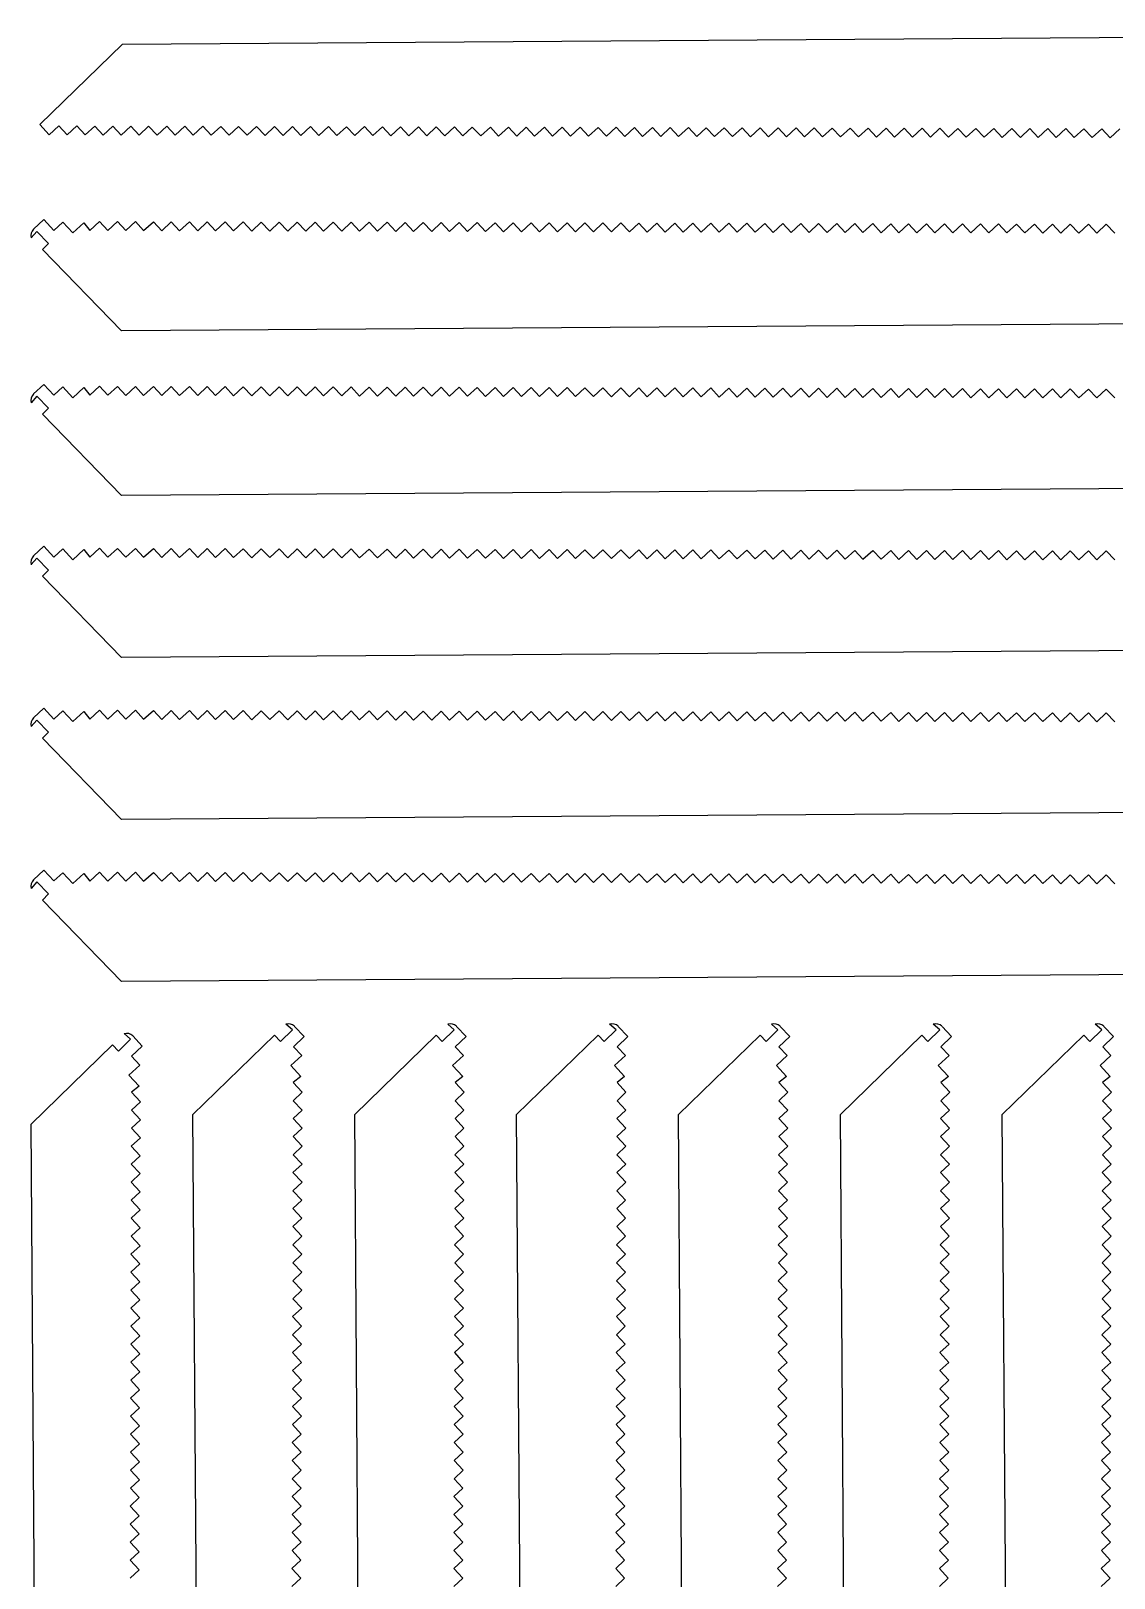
# Model space of a CAD drawing. Extents: x 12 to 2357, y -4 to 494.
# Drawn here: x 1015.9 to 1115.2, y 342.4 to 484.2 of the extents above; entities that cross this region are included whole.
import ezdxf

# ---------------------------------------------------------------- set-up
doc = ezdxf.new("R2010")
doc.units = 0
doc.layers.get('0').update_dxf_attribs({"linetype": 'CONTINUOUS'})

msp = doc.modelspace()

# ---------------------------------------------------------------- linework, layer by layer
for p, q in [((1024.24, 482.95), (1200.14, 484.17)), ((1016.67, 475.59), (1024.24, 482.95)), ((1017.54, 474.65), (1016.67, 475.59)), ((1018.42, 475.46), (1017.54, 474.65)), ((1019.18, 474.64), (1018.42, 475.46)), ((1020.07, 475.46), (1019.18, 474.64)), ((1020.84, 474.64), (1020.07, 475.46)), ((1021.71, 475.45), (1020.84, 474.64)), ((1022.48, 474.63), (1021.71, 475.45)), ((1023.36, 475.45), (1022.48, 474.63)), ((1024.13, 474.63), (1023.36, 475.45)), ((1025.01, 475.45), (1024.13, 474.63)), ((1025.78, 474.62), (1025.01, 475.45)), ((1026.65, 475.44), (1025.78, 474.62)), ((1027.43, 474.62), (1026.65, 475.44)), ((1028.31, 475.44), (1027.43, 474.62)), ((1029.07, 474.61), (1028.31, 475.44)), ((1029.96, 475.43), (1029.07, 474.61)), ((1030.73, 474.61), (1029.96, 475.43)), ((1031.61, 475.43), (1030.73, 474.61)), ((1032.37, 474.61), (1031.61, 475.43)), ((1033.26, 475.42), (1032.37, 474.61)), ((1034.03, 474.6), (1033.26, 475.42)), ((1034.9, 475.42), (1034.03, 474.6)), ((1035.67, 474.6), (1034.9, 475.42)), ((1036.55, 475.42), (1035.67, 474.6)), ((1037.32, 474.59), (1036.55, 475.42)), ((1038.2, 475.41), (1037.32, 474.59)), ((1038.97, 474.59), (1038.2, 475.41)), ((1039.84, 475.41), (1038.97, 474.59)), ((1040.61, 474.58), (1039.84, 475.41)), ((1041.49, 475.4), (1040.61, 474.58)), ((1042.25, 474.58), (1041.49, 475.4)), ((1043.14, 475.4), (1042.25, 474.58)), ((1043.91, 474.57), (1043.14, 475.4)), ((1044.79, 475.39), (1043.91, 474.57)), ((1045.55, 474.57), (1044.79, 475.39)), ((1046.44, 475.4), (1045.55, 474.57)), ((1047.21, 474.57), (1046.44, 475.4)), ((1048.08, 475.38), (1047.21, 474.57)), ((1048.85, 474.56), (1048.08, 475.38)), ((1049.74, 475.38), (1048.85, 474.56)), ((1050.5, 474.56), (1049.74, 475.38)), ((1051.38, 475.37), (1050.5, 474.56)), ((1052.15, 474.55), (1051.38, 475.37)), ((1053.02, 475.37), (1052.15, 474.55)), ((1053.8, 474.55), (1053.02, 475.37)), ((1054.68, 475.37), (1053.8, 474.55)), ((1055.44, 474.54), (1054.68, 475.37)), ((1056.32, 475.36), (1055.44, 474.54)), ((1057.1, 474.54), (1056.32, 475.36)), ((1057.98, 475.36), (1057.1, 474.54)), ((1058.74, 474.53), (1057.98, 475.36)), ((1059.63, 475.35), (1058.74, 474.53)), ((1060.4, 474.53), (1059.63, 475.35)), ((1061.27, 475.35), (1060.4, 474.53)), ((1062.04, 474.53), (1061.27, 475.35)), ((1062.93, 475.34), (1062.04, 474.53)), ((1063.69, 474.52), (1062.93, 475.34)), ((1064.57, 475.34), (1063.69, 474.52)), ((1065.34, 474.52), (1064.57, 475.34)), ((1066.22, 475.34), (1065.34, 474.52)), ((1066.99, 474.51), (1066.22, 475.34)), ((1067.87, 475.33), (1066.99, 474.51)), ((1068.64, 474.51), (1067.87, 475.33)), ((1069.52, 475.34), (1068.64, 474.51)), ((1070.3, 474.5), (1069.52, 475.34)), ((1071.18, 475.32), (1070.3, 474.5)), ((1071.94, 474.5), (1071.18, 475.32)), ((1072.83, 475.32), (1071.94, 474.5)), ((1073.6, 474.5), (1072.83, 475.32)), ((1074.47, 475.31), (1073.6, 474.5)), ((1075.24, 474.49), (1074.47, 475.31)), ((1076.13, 475.32), (1075.24, 474.49)), ((1076.9, 474.49), (1076.13, 475.32)), ((1077.77, 475.3), (1076.9, 474.49)), ((1078.54, 474.48), (1077.77, 475.3)), ((1079.42, 475.3), (1078.54, 474.48)), ((1080.19, 474.48), (1079.42, 475.3)), ((1081.07, 475.3), (1080.19, 474.48)), ((1081.83, 474.47), (1081.07, 475.3)), ((1082.71, 475.29), (1081.83, 474.47)), ((1083.49, 474.47), (1082.71, 475.29)), ((1084.37, 475.29), (1083.49, 474.47)), ((1085.13, 474.46), (1084.37, 475.29)), ((1086.01, 475.28), (1085.13, 474.46)), ((1086.79, 474.46), (1086.01, 475.28)), ((1087.66, 475.28), (1086.79, 474.46)), ((1088.43, 474.46), (1087.66, 475.28)), ((1089.32, 475.27), (1088.43, 474.46)), ((1090.08, 474.45), (1089.32, 475.27)), ((1090.96, 475.27), (1090.08, 474.45)), ((1091.73, 474.45), (1090.96, 475.27)), ((1092.61, 475.26), (1091.73, 474.45)), ((1093.38, 474.44), (1092.61, 475.26)), ((1094.26, 475.26), (1093.38, 474.44)), ((1095.02, 474.44), (1094.26, 475.26)), ((1095.91, 475.26), (1095.02, 474.44)), ((1096.68, 474.43), (1095.91, 475.26)), ((1097.56, 475.25), (1096.68, 474.43)), ((1098.33, 474.43), (1097.56, 475.25)), ((1099.2, 475.25), (1098.33, 474.43)), ((1099.97, 474.42), (1099.2, 475.25)), ((1100.84, 475.24), (1099.97, 474.42)), ((1101.61, 474.42), (1100.84, 475.24)), ((1102.5, 475.24), (1101.61, 474.42)), ((1103.26, 474.42), (1102.5, 475.24)), ((1104.14, 475.23), (1103.26, 474.42)), ((1104.91, 474.41), (1104.14, 475.23)), ((1105.79, 475.24), (1104.91, 474.41)), ((1106.57, 474.41), (1105.79, 475.24)), ((1107.44, 475.22), (1106.57, 474.41)), ((1108.2, 474.4), (1107.44, 475.22)), ((1109.09, 475.22), (1108.2, 474.4)), ((1109.86, 474.4), (1109.09, 475.22)), ((1110.74, 475.22), (1109.86, 474.4)), ((1111.5, 474.39), (1110.74, 475.22)), ((1112.38, 475.21), (1111.5, 474.39)), ((1113.16, 474.39), (1112.38, 475.21)), ((1114.03, 475.21), (1113.16, 474.39)), ((1114.8, 474.38), (1114.03, 475.21)), ((1115.68, 475.2), (1114.8, 474.38)), ((1016.09, 466), (1017.03, 466.88)), ((1017.03, 466.88), (1017.96, 465.89)), ((1017.96, 465.89), (1018.78, 466.65)), ((1018.78, 466.65), (1019.69, 465.65)), ((1019.69, 465.65), (1020.7, 466.58)), ((1020.7, 466.58), (1021.25, 465.88)), ((1021.25, 465.88), (1022.13, 466.7)), ((1022.13, 466.7), (1022.91, 465.87)), ((1022.91, 465.87), (1023.78, 466.69)), ((1023.78, 466.69), (1024.55, 465.87)), ((1024.55, 465.87), (1025.43, 466.69)), ((1025.43, 466.69), (1026.19, 465.87)), ((1026.19, 465.87), (1027.08, 466.68)), ((1027.08, 466.68), (1027.85, 465.86)), ((1027.85, 465.86), (1028.72, 466.67)), ((1028.72, 466.67), (1029.49, 465.85)), ((1029.49, 465.85), (1030.38, 466.67)), ((1030.38, 466.67), (1031.15, 465.85)), ((1031.15, 465.85), (1032.02, 466.67)), ((1032.02, 466.67), (1032.79, 465.85)), ((1032.79, 465.85), (1033.68, 466.67)), ((1033.68, 466.67), (1034.44, 465.84)), ((1034.44, 465.84), (1035.32, 466.66)), ((1035.32, 466.66), (1036.1, 465.83)), ((1036.1, 465.83), (1036.98, 466.65)), ((1036.98, 466.65), (1037.75, 465.83)), ((1037.75, 465.83), (1038.63, 466.65)), ((1038.63, 466.65), (1039.4, 465.83)), ((1039.4, 465.83), (1040.28, 466.65)), ((1040.28, 466.65), (1041.05, 465.83)), ((1041.05, 465.83), (1041.93, 466.64)), ((1041.93, 466.64), (1042.69, 465.82)), ((1042.69, 465.82), (1043.58, 466.64)), ((1043.58, 466.64), (1044.35, 465.82)), ((1044.35, 465.82), (1045.22, 466.63)), ((1045.22, 466.63), (1045.99, 465.81)), ((1045.99, 465.81), (1046.88, 466.63)), ((1046.88, 466.63), (1047.64, 465.81)), ((1047.64, 465.81), (1048.52, 466.63)), ((1048.52, 466.63), (1049.3, 465.8)), ((1049.3, 465.8), (1050.17, 466.62)), ((1050.17, 466.62), (1050.94, 465.8)), ((1050.94, 465.8), (1051.82, 466.62)), ((1051.82, 466.62), (1052.6, 465.79)), ((1052.6, 465.79), (1053.47, 466.61)), ((1053.47, 466.61), (1054.24, 465.79)), ((1054.24, 465.79), (1055.12, 466.61)), ((1055.12, 466.61), (1055.88, 465.79)), ((1055.88, 465.79), (1056.77, 466.6)), ((1056.77, 466.6), (1057.54, 465.78)), ((1057.54, 465.78), (1058.41, 466.59)), ((1058.41, 466.59), (1059.18, 465.77)), ((1059.18, 465.77), (1060.07, 466.59)), ((1060.07, 466.59), (1060.83, 465.77)), ((1060.83, 465.77), (1061.71, 466.59)), ((1061.71, 466.59), (1062.48, 465.77)), ((1062.48, 465.77), (1063.36, 466.59)), ((1063.36, 466.59), (1064.13, 465.76)), ((1064.13, 465.76), (1065.01, 466.58)), ((1065.01, 466.58), (1065.77, 465.76)), ((1065.77, 465.76), (1066.65, 466.57)), ((1066.65, 466.57), (1067.42, 465.75)), ((1067.42, 465.75), (1068.3, 466.57)), ((1068.3, 466.57), (1069.07, 465.75)), ((1069.07, 465.75), (1069.95, 466.57)), ((1069.95, 466.57), (1070.72, 465.75)), ((1070.72, 465.75), (1071.59, 466.56)), ((1071.59, 466.56), (1072.36, 465.74)), ((1072.36, 465.74), (1073.25, 466.56)), ((1073.25, 466.56), (1074.01, 465.74)), ((1074.01, 465.74), (1074.89, 466.56)), ((1074.89, 466.56), (1075.66, 465.73)), ((1075.66, 465.73), (1076.54, 466.55)), ((1076.54, 466.55), (1077.31, 465.73)), ((1077.31, 465.73), (1078.19, 466.55)), ((1078.19, 466.55), (1078.96, 465.72)), ((1078.96, 465.72), (1079.84, 466.54)), ((1079.84, 466.54), (1080.61, 465.72)), ((1080.61, 465.72), (1081.49, 466.54)), ((1081.49, 466.54), (1082.26, 465.72)), ((1082.26, 465.72), (1083.14, 466.53)), ((1083.14, 466.53), (1083.91, 465.71)), ((1083.91, 465.71), (1084.78, 466.53)), ((1084.78, 466.53), (1085.55, 465.71)), ((1085.55, 465.71), (1086.44, 466.52)), ((1086.44, 466.52), (1087.2, 465.7)), ((1087.2, 465.7), (1088.07, 466.51)), ((1088.07, 466.51), (1088.85, 465.69)), ((1088.85, 465.69), (1089.73, 466.52)), ((1089.73, 466.52), (1090.5, 465.69)), ((1090.5, 465.69), (1091.38, 466.51)), ((1091.38, 466.51), (1092.14, 465.69)), ((1092.14, 465.69), (1093.03, 466.51)), ((1093.03, 466.51), (1093.8, 465.68)), ((1093.8, 465.68), (1094.68, 466.5)), ((1094.68, 466.5), (1095.44, 465.68)), ((1095.44, 465.68), (1096.31, 466.49)), ((1096.31, 466.49), (1097.09, 465.68)), ((1097.09, 465.68), (1097.96, 466.49)), ((1097.96, 466.49), (1098.73, 465.67)), ((1098.73, 465.67), (1099.62, 466.49)), ((1099.62, 466.49), (1100.38, 465.67)), ((1100.38, 465.67), (1101.26, 466.48)), ((1101.26, 466.48), (1102.03, 465.66)), ((1102.03, 465.66), (1102.91, 466.48)), ((1102.91, 466.48), (1103.68, 465.66)), ((1103.68, 465.66), (1104.56, 466.48)), ((1104.56, 466.48), (1105.32, 465.65)), ((1105.32, 465.65), (1106.21, 466.47)), ((1106.21, 466.47), (1106.98, 465.65)), ((1106.98, 465.65), (1107.86, 466.47)), ((1107.86, 466.47), (1108.63, 465.64)), ((1108.63, 465.64), (1109.51, 466.46)), ((1109.51, 466.46), (1110.28, 465.64)), ((1110.28, 465.64), (1111.15, 466.46)), ((1111.15, 466.46), (1111.93, 465.64)), ((1111.93, 465.64), (1112.81, 466.45)), ((1112.81, 466.45), (1113.57, 465.63)), ((1113.57, 465.63), (1114.45, 466.45)), ((1114.45, 466.45), (1115.22, 465.63)), ((1016.41, 465.8), (1015.89, 465.2)), ((1017.48, 464.7), (1016.41, 465.8)), ((1016.91, 464.14), (1017.48, 464.7)), ((1024.17, 456.68), (1016.91, 464.14)), ((1200.07, 457.89), (1024.17, 456.68)), ((1016.09, 450.9), (1017.03, 451.78)), ((1017.03, 451.78), (1017.96, 450.79)), ((1017.96, 450.79), (1018.78, 451.55)), ((1018.78, 451.55), (1019.69, 450.55)), ((1019.69, 450.55), (1020.7, 451.48)), ((1020.7, 451.48), (1021.25, 450.78)), ((1021.25, 450.78), (1022.13, 451.6)), ((1022.13, 451.6), (1022.91, 450.78)), ((1022.91, 450.78), (1023.78, 451.59)), ((1023.78, 451.59), (1024.55, 450.77)), ((1024.55, 450.77), (1025.43, 451.59)), ((1025.43, 451.59), (1026.19, 450.77)), ((1026.19, 450.77), (1027.08, 451.58)), ((1027.08, 451.58), (1027.85, 450.76)), ((1027.85, 450.76), (1028.72, 451.57)), ((1028.72, 451.57), (1029.49, 450.75)), ((1029.49, 450.75), (1030.38, 451.58)), ((1030.38, 451.58), (1031.15, 450.75)), ((1031.15, 450.75), (1032.02, 451.57)), ((1032.02, 451.57), (1032.79, 450.75)), ((1032.79, 450.75), (1033.68, 451.57)), ((1033.68, 451.57), (1034.44, 450.74)), ((1034.44, 450.74), (1035.32, 451.56)), ((1035.32, 451.56), (1036.1, 450.73)), ((1036.1, 450.73), (1036.98, 451.55)), ((1036.98, 451.55), (1037.75, 450.74)), ((1037.75, 450.74), (1038.63, 451.55)), ((1038.63, 451.55), (1039.4, 450.73)), ((1039.4, 450.73), (1040.28, 451.55)), ((1040.28, 451.55), (1041.05, 450.73)), ((1041.05, 450.73), (1041.93, 451.54)), ((1041.93, 451.54), (1042.69, 450.72)), ((1042.69, 450.72), (1043.58, 451.54)), ((1043.58, 451.54), (1044.35, 450.72)), ((1044.35, 450.72), (1045.22, 451.54)), ((1045.22, 451.54), (1045.99, 450.71)), ((1045.99, 450.71), (1046.88, 451.53)), ((1046.88, 451.53), (1047.64, 450.71)), ((1047.64, 450.71), (1048.52, 451.53)), ((1048.52, 451.53), (1049.3, 450.7)), ((1049.3, 450.7), (1050.17, 451.52)), ((1050.17, 451.52), (1050.94, 450.7)), ((1050.94, 450.7), (1051.82, 451.52)), ((1051.82, 451.52), (1052.6, 450.7)), ((1052.6, 450.7), (1053.47, 451.51)), ((1053.47, 451.51), (1054.24, 450.69)), ((1054.24, 450.69), (1055.12, 451.51)), ((1055.12, 451.51), (1055.88, 450.69)), ((1055.88, 450.69), (1056.77, 451.5)), ((1056.77, 451.5), (1057.54, 450.68)), ((1057.54, 450.68), (1058.41, 451.49)), ((1058.41, 451.49), (1059.18, 450.67)), ((1059.18, 450.67), (1060.07, 451.5)), ((1060.07, 451.5), (1060.83, 450.67)), ((1060.83, 450.67), (1061.71, 451.49)), ((1061.71, 451.49), (1062.48, 450.67)), ((1062.48, 450.67), (1063.36, 451.49)), ((1063.36, 451.49), (1064.13, 450.66)), ((1064.13, 450.66), (1065.01, 451.48)), ((1065.01, 451.48), (1065.77, 450.66)), ((1065.77, 450.66), (1066.65, 451.47)), ((1066.65, 451.47), (1067.42, 450.66)), ((1067.42, 450.66), (1068.3, 451.47)), ((1068.3, 451.47), (1069.07, 450.65)), ((1069.07, 450.65), (1069.95, 451.47)), ((1069.95, 451.47), (1070.72, 450.65)), ((1070.72, 450.65), (1071.59, 451.46)), ((1071.59, 451.46), (1072.36, 450.64)), ((1072.36, 450.64), (1073.25, 451.46)), ((1073.25, 451.46), (1074.01, 450.64)), ((1074.01, 450.64), (1074.89, 451.46)), ((1074.89, 451.46), (1075.66, 450.63)), ((1075.66, 450.63), (1076.54, 451.45)), ((1076.54, 451.45), (1077.31, 450.63)), ((1077.31, 450.63), (1078.19, 451.45)), ((1078.19, 451.45), (1078.96, 450.62)), ((1078.96, 450.62), (1079.84, 451.44)), ((1079.84, 451.44), (1080.61, 450.62)), ((1080.61, 450.62), (1081.49, 451.44)), ((1081.49, 451.44), (1082.26, 450.62)), ((1082.26, 450.62), (1083.14, 451.43)), ((1083.14, 451.43), (1083.91, 450.61)), ((1083.91, 450.61), (1084.78, 451.43)), ((1084.78, 451.43), (1085.55, 450.61)), ((1085.55, 450.61), (1086.44, 451.42)), ((1086.44, 451.42), (1087.2, 450.6)), ((1087.2, 450.6), (1088.07, 451.42)), ((1088.07, 451.42), (1088.85, 450.59)), ((1088.85, 450.59), (1089.73, 451.42)), ((1089.73, 451.42), (1090.5, 450.59)), ((1090.5, 450.59), (1091.38, 451.41)), ((1091.38, 451.41), (1092.14, 450.59)), ((1092.14, 450.59), (1093.03, 451.41)), ((1093.03, 451.41), (1093.8, 450.58)), ((1093.8, 450.58), (1094.68, 451.4)), ((1094.68, 451.4), (1095.44, 450.58)), ((1095.44, 450.58), (1096.31, 451.39)), ((1096.31, 451.39), (1097.09, 450.58)), ((1097.09, 450.58), (1097.96, 451.39)), ((1097.96, 451.39), (1098.73, 450.57)), ((1098.73, 450.57), (1099.62, 451.39)), ((1099.62, 451.39), (1100.38, 450.57)), ((1100.38, 450.57), (1101.26, 451.39)), ((1101.26, 451.39), (1102.03, 450.56)), ((1102.03, 450.56), (1102.91, 451.38)), ((1102.91, 451.38), (1103.68, 450.56)), ((1103.68, 450.56), (1104.56, 451.38)), ((1104.56, 451.38), (1105.32, 450.55)), ((1105.32, 450.55), (1106.21, 451.37)), ((1106.21, 451.37), (1106.98, 450.55)), ((1106.98, 450.55), (1107.86, 451.37)), ((1107.86, 451.37), (1108.63, 450.55)), ((1108.63, 450.55), (1109.51, 451.36)), ((1109.51, 451.36), (1110.28, 450.54)), ((1110.28, 450.54), (1111.15, 451.36)), ((1111.15, 451.36), (1111.93, 450.54)), ((1111.93, 450.54), (1112.81, 451.35)), ((1112.81, 451.35), (1113.57, 450.53)), ((1113.57, 450.53), (1114.45, 451.35)), ((1114.45, 451.35), (1115.22, 450.53)), ((1016.41, 450.7), (1015.89, 450.1)), ((1017.48, 449.6), (1016.41, 450.7)), ((1016.91, 449.04), (1017.48, 449.6)), ((1024.17, 441.58), (1016.91, 449.04)), ((1200.07, 442.79), (1024.17, 441.58)), ((1016.09, 436.06), (1017.03, 436.94)), ((1017.03, 436.94), (1017.96, 435.95)), ((1017.96, 435.95), (1018.78, 436.71)), ((1018.78, 436.71), (1019.69, 435.71)), ((1021.25, 435.94), (1022.13, 436.76)), ((1022.13, 436.76), (1022.91, 435.94)), ((1022.91, 435.94), (1023.78, 436.75)), ((1023.78, 436.75), (1024.55, 435.93)), ((1024.55, 435.93), (1025.43, 436.75)), ((1025.43, 436.75), (1026.19, 435.93)), ((1026.19, 435.93), (1027.08, 436.74)), ((1027.08, 436.74), (1027.85, 435.92)), ((1027.85, 435.92), (1028.72, 436.73)), ((1028.72, 436.73), (1029.49, 435.91)), ((1029.49, 435.91), (1030.38, 436.74)), ((1030.38, 436.74), (1031.15, 435.91)), ((1031.15, 435.91), (1032.02, 436.73)), ((1032.02, 436.73), (1032.79, 435.91)), ((1032.79, 435.91), (1033.68, 436.73)), ((1033.68, 436.73), (1034.44, 435.9)), ((1034.44, 435.9), (1035.32, 436.72)), ((1035.32, 436.72), (1036.1, 435.89)), ((1036.1, 435.89), (1036.98, 436.71)), ((1036.98, 436.71), (1037.75, 435.9)), ((1037.75, 435.9), (1038.63, 436.71)), ((1038.63, 436.71), (1039.4, 435.89)), ((1039.4, 435.89), (1040.28, 436.71)), ((1040.28, 436.71), (1041.05, 435.89)), ((1041.05, 435.89), (1041.93, 436.7)), ((1041.93, 436.7), (1042.69, 435.88)), ((1042.69, 435.88), (1043.58, 436.7)), ((1043.58, 436.7), (1044.35, 435.88)), ((1044.35, 435.88), (1045.22, 436.7)), ((1045.22, 436.7), (1045.99, 435.87)), ((1045.99, 435.87), (1046.88, 436.69)), ((1046.88, 436.69), (1047.64, 435.87)), ((1047.64, 435.87), (1048.52, 436.69)), ((1048.52, 436.69), (1049.3, 435.86)), ((1049.3, 435.86), (1050.17, 436.68)), ((1050.17, 436.68), (1050.94, 435.86)), ((1050.94, 435.86), (1051.82, 436.68)), ((1051.82, 436.68), (1052.6, 435.86)), ((1052.6, 435.86), (1053.47, 436.67)), ((1053.47, 436.67), (1054.24, 435.85)), ((1054.24, 435.85), (1055.12, 436.67)), ((1055.12, 436.67), (1055.88, 435.85)), ((1055.88, 435.85), (1056.77, 436.66)), ((1056.77, 436.66), (1057.54, 435.84)), ((1016.41, 435.86), (1015.89, 435.26)), ((1017.48, 434.76), (1016.41, 435.86)), ((1019.69, 435.71), (1020.7, 436.64)), ((1020.7, 436.64), (1021.25, 435.94)), ((1057.54, 435.84), (1058.41, 436.65)), ((1058.41, 436.65), (1059.18, 435.83)), ((1059.18, 435.83), (1060.07, 436.66)), ((1060.07, 436.66), (1060.83, 435.83)), ((1060.83, 435.83), (1061.71, 436.65)), ((1061.71, 436.65), (1062.48, 435.83)), ((1062.48, 435.83), (1063.36, 436.65)), ((1063.36, 436.65), (1064.13, 435.82)), ((1064.13, 435.82), (1065.01, 436.64)), ((1065.01, 436.64), (1065.77, 435.82)), ((1065.77, 435.82), (1066.65, 436.63)), ((1066.65, 436.63), (1067.42, 435.82)), ((1067.42, 435.82), (1068.3, 436.63)), ((1068.3, 436.63), (1069.07, 435.81)), ((1069.07, 435.81), (1069.95, 436.63)), ((1069.95, 436.63), (1070.72, 435.81)), ((1070.72, 435.81), (1071.59, 436.62)), ((1071.59, 436.62), (1072.36, 435.8)), ((1072.36, 435.8), (1073.25, 436.62)), ((1073.25, 436.62), (1074.01, 435.8)), ((1074.01, 435.8), (1074.89, 436.62)), ((1074.89, 436.62), (1075.66, 435.79)), ((1075.66, 435.79), (1076.54, 436.61)), ((1076.54, 436.61), (1077.31, 435.79)), ((1077.31, 435.79), (1078.19, 436.61)), ((1078.19, 436.61), (1078.96, 435.78)), ((1078.96, 435.78), (1079.84, 436.6)), ((1079.84, 436.6), (1080.61, 435.78)), ((1080.61, 435.78), (1081.49, 436.6)), ((1081.49, 436.6), (1082.26, 435.78)), ((1082.26, 435.78), (1083.14, 436.59)), ((1083.14, 436.59), (1083.91, 435.77)), ((1083.91, 435.77), (1084.78, 436.59)), ((1084.78, 436.59), (1085.55, 435.77)), ((1085.55, 435.77), (1086.44, 436.58)), ((1086.44, 436.58), (1087.2, 435.76)), ((1087.2, 435.76), (1088.07, 436.58)), ((1088.07, 436.58), (1088.85, 435.75)), ((1088.85, 435.75), (1089.73, 436.58)), ((1089.73, 436.58), (1090.5, 435.75)), ((1090.5, 435.75), (1091.38, 436.57)), ((1091.38, 436.57), (1092.14, 435.75)), ((1092.14, 435.75), (1093.03, 436.57)), ((1093.03, 436.57), (1093.8, 435.75)), ((1093.8, 435.75), (1094.68, 436.56)), ((1094.68, 436.56), (1095.44, 435.74)), ((1095.44, 435.74), (1096.31, 436.55)), ((1096.31, 436.55), (1097.09, 435.74)), ((1097.09, 435.74), (1097.96, 436.55)), ((1097.96, 436.55), (1098.73, 435.73)), ((1098.73, 435.73), (1099.62, 436.55)), ((1099.62, 436.55), (1100.38, 435.73)), ((1100.38, 435.73), (1101.26, 436.55)), ((1101.26, 436.55), (1102.03, 435.72)), ((1102.03, 435.72), (1102.91, 436.54)), ((1102.91, 436.54), (1103.68, 435.72)), ((1103.68, 435.72), (1104.56, 436.54)), ((1104.56, 436.54), (1105.32, 435.71)), ((1105.32, 435.71), (1106.21, 436.53)), ((1106.21, 436.53), (1106.98, 435.71)), ((1106.98, 435.71), (1107.86, 436.53)), ((1107.86, 436.53), (1108.63, 435.71)), ((1108.63, 435.71), (1109.51, 436.52)), ((1109.51, 436.52), (1110.28, 435.7)), ((1110.28, 435.7), (1111.15, 436.52)), ((1111.15, 436.52), (1111.93, 435.7)), ((1111.93, 435.7), (1112.81, 436.51)), ((1112.81, 436.51), (1113.57, 435.69)), ((1113.57, 435.69), (1114.45, 436.51)), ((1114.45, 436.51), (1115.22, 435.69)), ((1016.91, 434.2), (1017.48, 434.76)), ((1024.17, 426.74), (1016.91, 434.2)), ((1200.07, 427.95), (1024.17, 426.74)), ((1016.09, 421.22), (1017.03, 422.1)), ((1017.03, 422.1), (1017.96, 421.11)), ((1017.96, 421.11), (1018.78, 421.87)), ((1018.78, 421.87), (1019.69, 420.87)), ((1019.69, 420.87), (1020.7, 421.8)), ((1020.7, 421.8), (1021.25, 421.1)), ((1021.25, 421.1), (1022.13, 421.92)), ((1022.13, 421.92), (1022.91, 421.1)), ((1022.91, 421.1), (1023.78, 421.91)), ((1023.78, 421.91), (1024.55, 421.09)), ((1024.55, 421.09), (1025.43, 421.91)), ((1025.43, 421.91), (1026.19, 421.09)), ((1026.19, 421.09), (1027.08, 421.9)), ((1027.08, 421.9), (1027.85, 421.08)), ((1027.85, 421.08), (1028.72, 421.89)), ((1028.72, 421.89), (1029.49, 421.07)), ((1029.49, 421.07), (1030.38, 421.9)), ((1030.38, 421.9), (1031.15, 421.07)), ((1031.15, 421.07), (1032.02, 421.89)), ((1032.02, 421.89), (1032.79, 421.07)), ((1032.79, 421.07), (1033.68, 421.89)), ((1033.68, 421.89), (1034.44, 421.06)), ((1034.44, 421.06), (1035.32, 421.88)), ((1035.32, 421.88), (1036.1, 421.05)), ((1036.1, 421.05), (1036.98, 421.87)), ((1036.98, 421.87), (1037.75, 421.06)), ((1037.75, 421.06), (1038.63, 421.87)), ((1038.63, 421.87), (1039.4, 421.05)), ((1039.4, 421.05), (1040.28, 421.87)), ((1040.28, 421.87), (1041.05, 421.05)), ((1041.05, 421.05), (1041.93, 421.86)), ((1041.93, 421.86), (1042.69, 421.04)), ((1042.69, 421.04), (1043.58, 421.86)), ((1043.58, 421.86), (1044.35, 421.04)), ((1044.35, 421.04), (1045.22, 421.86)), ((1045.22, 421.86), (1045.99, 421.03)), ((1045.99, 421.03), (1046.88, 421.85)), ((1046.88, 421.85), (1047.64, 421.03)), ((1047.64, 421.03), (1048.52, 421.85)), ((1048.52, 421.85), (1049.3, 421.02)), ((1049.3, 421.02), (1050.17, 421.84)), ((1050.17, 421.84), (1050.94, 421.02)), ((1050.94, 421.02), (1051.82, 421.84)), ((1051.82, 421.84), (1052.6, 421.02)), ((1052.6, 421.02), (1053.47, 421.83)), ((1053.47, 421.83), (1054.24, 421.01)), ((1054.24, 421.01), (1055.12, 421.83)), ((1055.12, 421.83), (1055.88, 421.01)), ((1055.88, 421.01), (1056.77, 421.82)), ((1056.77, 421.82), (1057.54, 421)), ((1057.54, 421), (1058.41, 421.81)), ((1058.41, 421.81), (1059.18, 420.99)), ((1059.18, 420.99), (1060.07, 421.82)), ((1060.07, 421.82), (1060.83, 420.99)), ((1060.83, 420.99), (1061.71, 421.81)), ((1061.71, 421.81), (1062.48, 420.99)), ((1062.48, 420.99), (1063.36, 421.81)), ((1063.36, 421.81), (1064.13, 420.98)), ((1064.13, 420.98), (1065.01, 421.8)), ((1065.01, 421.8), (1065.77, 420.98)), ((1065.77, 420.98), (1066.65, 421.79)), ((1066.65, 421.79), (1067.42, 420.98)), ((1067.42, 420.98), (1068.3, 421.79)), ((1068.3, 421.79), (1069.07, 420.97)), ((1069.07, 420.97), (1069.95, 421.79)), ((1069.95, 421.79), (1070.72, 420.97)), ((1070.72, 420.97), (1071.59, 421.78)), ((1071.59, 421.78), (1072.36, 420.96)), ((1072.36, 420.96), (1073.25, 421.78)), ((1073.25, 421.78), (1074.01, 420.96)), ((1074.01, 420.96), (1074.89, 421.78)), ((1074.89, 421.78), (1075.66, 420.95)), ((1075.66, 420.95), (1076.54, 421.77)), ((1076.54, 421.77), (1077.31, 420.95)), ((1077.31, 420.95), (1078.19, 421.77)), ((1078.19, 421.77), (1078.96, 420.94)), ((1078.96, 420.94), (1079.84, 421.76)), ((1079.84, 421.76), (1080.61, 420.94)), ((1080.61, 420.94), (1081.49, 421.76)), ((1081.49, 421.76), (1082.26, 420.94)), ((1082.26, 420.94), (1083.14, 421.75)), ((1083.14, 421.75), (1083.91, 420.93)), ((1083.91, 420.93), (1084.78, 421.75)), ((1084.78, 421.75), (1085.55, 420.93)), ((1085.55, 420.93), (1086.44, 421.75)), ((1086.44, 421.75), (1087.2, 420.92)), ((1087.2, 420.92), (1088.07, 421.74)), ((1088.07, 421.74), (1088.85, 420.91)), ((1088.85, 420.91), (1089.73, 421.74)), ((1089.73, 421.74), (1090.5, 420.91)), ((1090.5, 420.91), (1091.38, 421.73)), ((1091.38, 421.73), (1092.14, 420.91)), ((1092.14, 420.91), (1093.03, 421.73)), ((1093.03, 421.73), (1093.8, 420.91)), ((1093.8, 420.91), (1094.68, 421.72)), ((1094.68, 421.72), (1095.44, 420.9)), ((1095.44, 420.9), (1096.31, 421.71)), ((1096.31, 421.71), (1097.09, 420.9)), ((1097.09, 420.9), (1097.96, 421.71)), ((1097.96, 421.71), (1098.73, 420.89)), ((1098.73, 420.89), (1099.62, 421.71)), ((1099.62, 421.71), (1100.38, 420.89)), ((1100.38, 420.89), (1101.26, 421.71)), ((1101.26, 421.71), (1102.03, 420.88)), ((1102.03, 420.88), (1102.91, 421.7)), ((1102.91, 421.7), (1103.68, 420.88)), ((1103.68, 420.88), (1104.56, 421.7)), ((1104.56, 421.7), (1105.32, 420.87)), ((1105.32, 420.87), (1106.21, 421.69)), ((1106.21, 421.69), (1106.98, 420.87)), ((1106.98, 420.87), (1107.86, 421.69)), ((1107.86, 421.69), (1108.63, 420.87)), ((1108.63, 420.87), (1109.51, 421.68)), ((1109.51, 421.68), (1110.28, 420.86)), ((1110.28, 420.86), (1111.15, 421.68)), ((1111.15, 421.68), (1111.93, 420.86)), ((1111.93, 420.86), (1112.81, 421.67)), ((1112.81, 421.67), (1113.57, 420.85)), ((1113.57, 420.85), (1114.45, 421.67)), ((1114.45, 421.67), (1115.22, 420.85)), ((1016.41, 421.02), (1015.89, 420.42)), ((1017.48, 419.92), (1016.41, 421.02)), ((1016.91, 419.36), (1017.48, 419.92)), ((1024.17, 411.9), (1016.91, 419.36)), ((1200.07, 413.11), (1024.17, 411.9)), ((1016.09, 406.38), (1017.03, 407.26)), ((1017.03, 407.26), (1017.96, 406.27)), ((1017.96, 406.27), (1018.78, 407.03)), ((1018.78, 407.03), (1019.69, 406.03)), ((1019.69, 406.03), (1020.7, 406.96)), ((1020.7, 406.96), (1021.25, 406.26)), ((1021.25, 406.26), (1022.13, 407.08)), ((1022.13, 407.08), (1022.91, 406.26)), ((1022.91, 406.26), (1023.78, 407.07)), ((1023.78, 407.07), (1024.55, 406.25)), ((1024.55, 406.25), (1025.43, 407.07)), ((1025.43, 407.07), (1026.19, 406.25)), ((1026.19, 406.25), (1027.08, 407.06)), ((1027.08, 407.06), (1027.85, 406.24)), ((1027.85, 406.24), (1028.72, 407.05)), ((1028.72, 407.05), (1029.49, 406.23)), ((1029.49, 406.23), (1030.38, 407.06)), ((1030.38, 407.06), (1031.15, 406.23)), ((1031.15, 406.23), (1032.02, 407.05)), ((1032.02, 407.05), (1032.79, 406.23)), ((1032.79, 406.23), (1033.68, 407.05)), ((1033.68, 407.05), (1034.44, 406.22)), ((1034.44, 406.22), (1035.32, 407.04)), ((1035.32, 407.04), (1036.1, 406.21)), ((1036.1, 406.21), (1036.98, 407.03)), ((1036.98, 407.03), (1037.75, 406.22)), ((1037.75, 406.22), (1038.63, 407.03)), ((1038.63, 407.03), (1039.4, 406.21)), ((1039.4, 406.21), (1040.28, 407.03)), ((1040.28, 407.03), (1041.05, 406.21)), ((1041.05, 406.21), (1041.93, 407.02)), ((1041.93, 407.02), (1042.69, 406.2)), ((1042.69, 406.2), (1043.58, 407.02)), ((1043.58, 407.02), (1044.35, 406.2)), ((1044.35, 406.2), (1045.22, 407.02)), ((1045.22, 407.02), (1045.99, 406.19)), ((1045.99, 406.19), (1046.88, 407.01)), ((1046.88, 407.01), (1047.64, 406.19)), ((1047.64, 406.19), (1048.52, 407.01)), ((1048.52, 407.01), (1049.3, 406.18)), ((1049.3, 406.18), (1050.17, 407)), ((1050.17, 407), (1050.94, 406.18)), ((1050.94, 406.18), (1051.82, 407)), ((1051.82, 407), (1052.6, 406.18)), ((1052.6, 406.18), (1053.47, 406.99)), ((1053.47, 406.99), (1054.24, 406.17)), ((1054.24, 406.17), (1055.12, 406.99)), ((1055.12, 406.99), (1055.88, 406.17)), ((1055.88, 406.17), (1056.77, 406.98)), ((1056.77, 406.98), (1057.54, 406.16)), ((1057.54, 406.16), (1058.41, 406.97)), ((1058.41, 406.97), (1059.18, 406.15)), ((1059.18, 406.15), (1060.07, 406.98)), ((1060.07, 406.98), (1060.83, 406.15)), ((1060.83, 406.15), (1061.71, 406.97)), ((1061.71, 406.97), (1062.48, 406.15)), ((1062.48, 406.15), (1063.36, 406.97)), ((1063.36, 406.97), (1064.13, 406.14)), ((1064.13, 406.14), (1065.01, 406.96)), ((1065.01, 406.96), (1065.77, 406.14)), ((1065.77, 406.14), (1066.65, 406.95)), ((1066.65, 406.95), (1067.42, 406.14)), ((1067.42, 406.14), (1068.3, 406.95)), ((1068.3, 406.95), (1069.07, 406.13)), ((1069.07, 406.13), (1069.95, 406.95)), ((1069.95, 406.95), (1070.72, 406.13)), ((1070.72, 406.13), (1071.59, 406.94)), ((1071.59, 406.94), (1072.36, 406.12)), ((1072.36, 406.12), (1073.25, 406.94)), ((1073.25, 406.94), (1074.01, 406.12)), ((1074.01, 406.12), (1074.89, 406.94)), ((1074.89, 406.94), (1075.66, 406.11)), ((1075.66, 406.11), (1076.54, 406.93)), ((1076.54, 406.93), (1077.31, 406.11)), ((1077.31, 406.11), (1078.19, 406.93)), ((1078.19, 406.93), (1078.96, 406.11)), ((1078.96, 406.11), (1079.84, 406.92)), ((1079.84, 406.92), (1080.61, 406.1)), ((1080.61, 406.1), (1081.49, 406.92)), ((1081.49, 406.92), (1082.26, 406.1)), ((1082.26, 406.1), (1083.14, 406.91)), ((1083.14, 406.91), (1083.91, 406.09)), ((1083.91, 406.09), (1084.78, 406.91)), ((1084.78, 406.91), (1085.55, 406.09)), ((1085.55, 406.09), (1086.44, 406.91)), ((1086.44, 406.91), (1087.2, 406.08)), ((1087.2, 406.08), (1088.07, 406.9)), ((1088.07, 406.9), (1088.85, 406.07)), ((1088.85, 406.07), (1089.73, 406.9)), ((1089.73, 406.9), (1090.5, 406.07)), ((1090.5, 406.07), (1091.38, 406.89)), ((1091.38, 406.89), (1092.14, 406.07)), ((1016.41, 406.18), (1015.89, 405.58)), ((1017.48, 405.08), (1016.41, 406.18)), ((1092.14, 406.07), (1093.03, 406.89)), ((1093.03, 406.89), (1093.8, 406.07)), ((1093.8, 406.07), (1094.68, 406.88)), ((1094.68, 406.88), (1095.44, 406.06)), ((1095.44, 406.06), (1096.31, 406.87)), ((1096.31, 406.87), (1097.09, 406.06)), ((1097.09, 406.06), (1097.96, 406.87)), ((1097.96, 406.87), (1098.73, 406.05)), ((1098.73, 406.05), (1099.62, 406.87)), ((1099.62, 406.87), (1100.38, 406.05)), ((1100.38, 406.05), (1101.26, 406.87)), ((1101.26, 406.87), (1102.03, 406.04)), ((1102.03, 406.04), (1102.91, 406.86)), ((1102.91, 406.86), (1103.68, 406.04)), ((1103.68, 406.04), (1104.56, 406.86)), ((1104.56, 406.86), (1105.32, 406.03)), ((1105.32, 406.03), (1106.21, 406.85)), ((1106.21, 406.85), (1106.98, 406.03)), ((1106.98, 406.03), (1107.86, 406.85)), ((1107.86, 406.85), (1108.63, 406.03)), ((1108.63, 406.03), (1109.51, 406.84)), ((1109.51, 406.84), (1110.28, 406.02)), ((1110.28, 406.02), (1111.15, 406.84)), ((1111.15, 406.84), (1111.93, 406.02)), ((1111.93, 406.02), (1112.81, 406.83)), ((1112.81, 406.83), (1113.57, 406.01)), ((1113.57, 406.01), (1114.45, 406.83)), ((1114.45, 406.83), (1115.22, 406.01)), ((1016.91, 404.52), (1017.48, 405.08)), ((1024.17, 397.06), (1016.91, 404.52)), ((1200.07, 398.27), (1024.17, 397.06)), ((1039.83, 392.63), (1039.23, 393.15)), ((1040.03, 392.95), (1040.91, 392.01)), ((1054.67, 392.63), (1054.07, 393.15)), ((1054.87, 392.95), (1055.75, 392.01)), ((1069.51, 392.63), (1068.91, 393.15)), ((1069.71, 392.95), (1070.59, 392.01)), ((1084.35, 392.63), (1083.75, 393.15)), ((1084.55, 392.95), (1085.43, 392.01)), ((1099.19, 392.63), (1098.59, 393.15)), ((1099.39, 392.95), (1100.27, 392.01)), ((1114.03, 392.63), (1113.43, 393.15)), ((1114.23, 392.95), (1115.11, 392.01)), ((1023.9, 390.68), (1025, 391.76)), ((1025, 391.76), (1024.4, 392.28)), ((1025.2, 392.07), (1026.07, 391.13)), ((1030.71, 384.87), (1038.18, 392.13)), ((1038.18, 392.13), (1038.73, 391.56)), ((1038.73, 391.56), (1039.83, 392.63)), ((1040.91, 392.01), (1039.92, 391.08)), ((1045.55, 384.87), (1053.02, 392.13)), ((1053.02, 392.13), (1053.57, 391.56)), ((1053.57, 391.56), (1054.67, 392.63)), ((1055.75, 392.01), (1054.76, 391.08)), ((1060.39, 384.87), (1067.86, 392.13)), ((1067.86, 392.13), (1068.41, 391.56)), ((1068.41, 391.56), (1069.51, 392.63)), ((1070.59, 392.01), (1069.6, 391.08)), ((1075.23, 384.87), (1082.7, 392.13)), ((1082.7, 392.13), (1083.25, 391.56)), ((1083.25, 391.56), (1084.35, 392.63)), ((1085.43, 392.01), (1084.44, 391.08)), ((1090.07, 384.87), (1097.54, 392.13)), ((1097.54, 392.13), (1098.09, 391.56)), ((1098.09, 391.56), (1099.19, 392.63)), ((1100.27, 392.01), (1099.28, 391.08)), ((1104.91, 384.87), (1112.38, 392.13)), ((1112.38, 392.13), (1112.93, 391.56)), ((1112.93, 391.56), (1114.03, 392.63)), ((1115.11, 392.01), (1114.12, 391.08)), ((1015.88, 383.99), (1023.34, 391.25)), ((1023.34, 391.25), (1023.9, 390.68)), ((1026.07, 391.13), (1025.09, 390.21)), ((1025.09, 390.21), (1025.85, 389.39)), ((1040.68, 390.27), (1039.68, 389.35)), ((1039.92, 391.08), (1040.68, 390.27)), ((1055.52, 390.27), (1054.52, 389.35)), ((1054.76, 391.08), (1055.52, 390.27)), ((1070.36, 390.27), (1069.36, 389.35)), ((1069.6, 391.08), (1070.36, 390.27)), ((1085.2, 390.27), (1084.2, 389.35)), ((1084.44, 391.08), (1085.2, 390.27)), ((1100.04, 390.27), (1099.04, 389.35)), ((1099.28, 391.08), (1100.04, 390.27)), ((1114.88, 390.27), (1113.88, 389.35)), ((1114.12, 391.08), (1114.88, 390.27)), ((1025.85, 389.39), (1024.84, 388.47)), ((1024.84, 388.47), (1025.78, 387.46)), ((1039.68, 389.35), (1040.61, 388.34)), ((1054.52, 389.35), (1055.45, 388.34)), ((1069.36, 389.35), (1070.29, 388.34)), ((1084.2, 389.35), (1085.13, 388.34)), ((1099.04, 389.35), (1099.97, 388.34)), ((1113.88, 389.35), (1114.81, 388.34)), ((1025.78, 387.46), (1025.08, 386.91)), ((1040.61, 388.34), (1039.91, 387.79)), ((1039.91, 387.79), (1040.73, 386.91)), ((1055.45, 388.34), (1054.75, 387.79)), ((1054.75, 387.79), (1055.57, 386.91)), ((1070.29, 388.34), (1069.59, 387.79)), ((1069.59, 387.79), (1070.41, 386.91)), ((1085.13, 388.34), (1084.43, 387.79)), ((1084.43, 387.79), (1085.25, 386.91)), ((1099.97, 388.34), (1099.27, 387.79)), ((1099.27, 387.79), (1100.09, 386.91)), ((1114.81, 388.34), (1114.11, 387.79)), ((1114.11, 387.79), (1114.93, 386.91)), ((1025.9, 386.03), (1025.07, 385.26)), ((1025.08, 386.91), (1025.9, 386.03)), ((1040.73, 386.91), (1039.91, 386.13)), ((1039.91, 386.13), (1040.72, 385.26)), ((1055.57, 386.91), (1054.75, 386.13)), ((1054.75, 386.13), (1055.56, 385.26)), ((1070.41, 386.91), (1069.59, 386.13)), ((1069.59, 386.13), (1070.4, 385.26)), ((1085.25, 386.91), (1084.43, 386.13)), ((1084.43, 386.13), (1085.24, 385.26)), ((1100.09, 386.91), (1099.27, 386.13)), ((1099.27, 386.13), (1100.08, 385.26)), ((1114.93, 386.91), (1114.11, 386.13)), ((1114.11, 386.13), (1114.92, 385.26)), ((1025.07, 385.26), (1025.89, 384.38)), ((1025.89, 384.38), (1025.07, 383.61)), ((1031.93, 208.97), (1030.71, 384.87)), ((1040.72, 385.26), (1039.9, 384.49)), ((1039.9, 384.49), (1040.72, 383.61)), ((1046.77, 208.97), (1045.55, 384.87)), ((1055.56, 385.26), (1054.74, 384.49)), ((1054.74, 384.49), (1055.56, 383.61)), ((1061.61, 208.97), (1060.39, 384.87)), ((1070.4, 385.26), (1069.58, 384.49)), ((1069.58, 384.49), (1070.4, 383.61)), ((1076.45, 208.97), (1075.23, 384.87)), ((1085.24, 385.26), (1084.42, 384.49)), ((1084.42, 384.49), (1085.24, 383.61)), ((1091.29, 208.97), (1090.07, 384.87)), ((1100.08, 385.26), (1099.26, 384.49)), ((1099.26, 384.49), (1100.08, 383.61)), ((1106.13, 208.97), (1104.91, 384.87)), ((1114.92, 385.26), (1114.1, 384.49)), ((1114.1, 384.49), (1114.92, 383.61)), ((1017.09, 208.1), (1015.88, 383.99)), ((1025.07, 383.61), (1025.89, 382.74)), ((1040.72, 383.61), (1039.9, 382.85)), ((1039.9, 382.85), (1040.72, 381.96)), ((1055.56, 383.61), (1054.74, 382.85)), ((1054.74, 382.85), (1055.56, 381.96)), ((1070.4, 383.61), (1069.58, 382.85)), ((1069.58, 382.85), (1070.4, 381.96)), ((1085.24, 383.61), (1084.42, 382.85)), ((1084.42, 382.85), (1085.24, 381.96)), ((1100.08, 383.61), (1099.26, 382.85)), ((1099.26, 382.85), (1100.08, 381.96)), ((1114.92, 383.61), (1114.1, 382.85)), ((1114.1, 382.85), (1114.92, 381.96)), ((1025.89, 382.74), (1025.06, 381.97)), ((1025.06, 381.97), (1025.88, 381.08)), ((1040.72, 381.96), (1039.89, 381.19)), ((1055.56, 381.96), (1054.73, 381.19)), ((1070.4, 381.96), (1069.57, 381.19)), ((1085.24, 381.96), (1084.41, 381.19)), ((1100.08, 381.96), (1099.25, 381.19)), ((1114.92, 381.96), (1114.09, 381.19)), ((1025.88, 381.08), (1025.06, 380.32)), ((1025.06, 380.32), (1025.87, 379.45)), ((1040.71, 380.32), (1039.88, 379.55)), ((1039.89, 381.19), (1040.71, 380.32)), ((1055.55, 380.32), (1054.72, 379.55)), ((1054.73, 381.19), (1055.55, 380.32)), ((1070.39, 380.32), (1069.56, 379.55)), ((1069.57, 381.19), (1070.39, 380.32)), ((1085.23, 380.32), (1084.4, 379.55)), ((1084.41, 381.19), (1085.23, 380.32)), ((1100.07, 380.32), (1099.24, 379.55)), ((1099.25, 381.19), (1100.07, 380.32)), ((1114.91, 380.32), (1114.08, 379.55)), ((1114.09, 381.19), (1114.91, 380.32)), ((1025.87, 379.45), (1025.04, 378.67)), ((1025.04, 378.67), (1025.87, 377.79)), ((1039.88, 379.55), (1040.71, 378.66)), ((1040.71, 378.66), (1039.88, 377.89)), ((1054.72, 379.55), (1055.55, 378.66)), ((1055.55, 378.66), (1054.72, 377.89)), ((1069.56, 379.55), (1070.39, 378.66)), ((1070.39, 378.66), (1069.56, 377.89)), ((1084.4, 379.55), (1085.23, 378.66)), ((1085.23, 378.66), (1084.4, 377.89)), ((1099.24, 379.55), (1100.07, 378.66)), ((1100.07, 378.66), (1099.24, 377.89)), ((1114.08, 379.55), (1114.91, 378.66)), ((1114.91, 378.66), (1114.08, 377.89)), ((1025.87, 377.79), (1025.05, 377.02)), ((1039.88, 377.89), (1040.7, 377.02)), ((1054.72, 377.89), (1055.54, 377.02)), ((1069.56, 377.89), (1070.38, 377.02)), ((1084.4, 377.89), (1085.22, 377.02)), ((1099.24, 377.89), (1100.06, 377.02)), ((1114.08, 377.89), (1114.9, 377.02)), ((1025.05, 377.02), (1025.87, 376.14)), ((1025.87, 376.14), (1025.05, 375.38)), ((1040.7, 377.02), (1039.88, 376.25)), ((1039.88, 376.25), (1040.7, 375.36)), ((1055.54, 377.02), (1054.72, 376.25)), ((1054.72, 376.25), (1055.54, 375.36)), ((1070.38, 377.02), (1069.56, 376.25)), ((1069.56, 376.25), (1070.38, 375.36)), ((1085.22, 377.02), (1084.4, 376.25)), ((1084.4, 376.25), (1085.22, 375.36)), ((1100.06, 377.02), (1099.24, 376.25)), ((1099.24, 376.25), (1100.06, 375.36)), ((1114.9, 377.02), (1114.08, 376.25)), ((1114.08, 376.25), (1114.9, 375.36)), ((1025.86, 374.49), (1025.04, 373.72)), ((1025.05, 375.38), (1025.86, 374.49)), ((1040.7, 375.36), (1039.88, 374.6)), ((1039.88, 374.6), (1040.69, 373.72)), ((1055.54, 375.36), (1054.72, 374.6)), ((1054.72, 374.6), (1055.53, 373.72)), ((1070.38, 375.36), (1069.56, 374.6)), ((1069.56, 374.6), (1070.37, 373.72)), ((1085.22, 375.36), (1084.4, 374.6)), ((1084.4, 374.6), (1085.21, 373.72)), ((1100.06, 375.36), (1099.24, 374.6)), ((1099.24, 374.6), (1100.05, 373.72)), ((1114.9, 375.36), (1114.08, 374.6)), ((1114.08, 374.6), (1114.89, 373.72)), ((1025.04, 373.72), (1025.86, 372.84)), ((1040.69, 373.72), (1039.86, 372.94)), ((1039.86, 372.94), (1040.68, 372.06)), ((1055.53, 373.72), (1054.7, 372.94)), ((1054.7, 372.94), (1055.52, 372.06)), ((1070.37, 373.72), (1069.54, 372.94)), ((1069.54, 372.94), (1070.36, 372.06)), ((1085.21, 373.72), (1084.38, 372.94)), ((1084.38, 372.94), (1085.2, 372.06)), ((1100.05, 373.72), (1099.22, 372.94)), ((1099.22, 372.94), (1100.04, 372.06)), ((1114.89, 373.72), (1114.06, 372.94)), ((1114.06, 372.94), (1114.88, 372.06)), ((1025.86, 372.84), (1025.03, 372.07)), ((1025.03, 372.07), (1025.85, 371.19)), ((1040.68, 372.06), (1039.87, 371.29)), ((1055.52, 372.06), (1054.71, 371.29)), ((1070.36, 372.06), (1069.55, 371.29)), ((1085.2, 372.06), (1084.39, 371.29)), ((1100.04, 372.06), (1099.23, 371.29)), ((1114.88, 372.06), (1114.07, 371.29)), ((1025.85, 371.19), (1025.03, 370.41)), ((1025.03, 370.41), (1025.85, 369.54)), ((1040.68, 370.41), (1039.86, 369.64)), ((1039.87, 371.29), (1040.68, 370.41)), ((1055.52, 370.41), (1054.7, 369.64)), ((1054.71, 371.29), (1055.52, 370.41)), ((1070.36, 370.41), (1069.54, 369.64)), ((1069.55, 371.29), (1070.36, 370.41)), ((1085.2, 370.41), (1084.38, 369.64)), ((1084.39, 371.29), (1085.2, 370.41)), ((1100.04, 370.41), (1099.22, 369.64)), ((1099.23, 371.29), (1100.04, 370.41)), ((1114.88, 370.41), (1114.06, 369.64)), ((1114.07, 371.29), (1114.88, 370.41)), ((1025.85, 369.54), (1025.02, 368.77)), ((1025.02, 368.77), (1025.85, 367.88)), ((1039.86, 369.64), (1040.68, 368.76)), ((1040.68, 368.76), (1039.86, 367.99)), ((1054.7, 369.64), (1055.52, 368.76)), ((1055.52, 368.76), (1054.7, 367.99)), ((1069.54, 369.64), (1070.36, 368.76)), ((1070.36, 368.76), (1069.54, 367.99)), ((1084.38, 369.64), (1085.2, 368.76)), ((1085.2, 368.76), (1084.38, 367.99)), ((1099.22, 369.64), (1100.04, 368.76)), ((1100.04, 368.76), (1099.22, 367.99)), ((1114.06, 369.64), (1114.88, 368.76)), ((1114.88, 368.76), (1114.06, 367.99)), ((1025.85, 367.88), (1025.02, 367.12)), ((1039.86, 367.99), (1040.68, 367.11)), ((1054.7, 367.99), (1055.52, 367.11)), ((1069.54, 367.99), (1070.36, 367.11)), ((1084.38, 367.99), (1085.2, 367.11)), ((1099.22, 367.99), (1100.04, 367.11)), ((1114.06, 367.99), (1114.88, 367.11)), ((1025.02, 367.12), (1025.84, 366.24)), ((1025.84, 366.24), (1025.02, 365.47)), ((1040.68, 367.11), (1039.85, 366.35)), ((1039.85, 366.35), (1040.67, 365.46)), ((1055.52, 367.11), (1054.69, 366.35)), ((1054.69, 366.35), (1055.51, 365.46)), ((1070.36, 367.11), (1069.53, 366.35)), ((1069.53, 366.35), (1070.35, 365.46)), ((1085.2, 367.11), (1084.37, 366.35)), ((1084.37, 366.35), (1085.19, 365.46)), ((1100.04, 367.11), (1099.21, 366.35)), ((1099.21, 366.35), (1100.03, 365.46)), ((1114.88, 367.11), (1114.05, 366.35)), ((1114.05, 366.35), (1114.87, 365.46)), ((1025.02, 365.47), (1025.84, 364.59)), ((1025.84, 364.59), (1025.02, 363.82)), ((1040.67, 365.46), (1039.85, 364.69)), ((1039.85, 364.69), (1040.67, 363.82)), ((1055.51, 365.46), (1054.69, 364.69)), ((1054.69, 364.69), (1055.51, 363.82)), ((1070.35, 365.46), (1069.53, 364.69)), ((1069.53, 364.69), (1070.35, 363.82)), ((1085.19, 365.46), (1084.37, 364.69)), ((1084.37, 364.69), (1085.19, 363.82)), ((1100.03, 365.46), (1099.21, 364.69)), ((1099.21, 364.69), (1100.03, 363.82)), ((1114.87, 365.46), (1114.05, 364.69)), ((1114.05, 364.69), (1114.87, 363.82)), ((1025.83, 362.94), (1025.01, 362.18)), ((1025.02, 363.82), (1025.83, 362.94)), ((1040.67, 363.82), (1039.84, 363.05)), ((1039.84, 363.05), (1040.66, 362.16)), ((1055.51, 363.82), (1054.68, 363.05)), ((1054.68, 363.05), (1055.5, 362.16)), ((1070.35, 363.82), (1069.52, 363.05)), ((1069.52, 363.05), (1070.34, 362.16)), ((1085.19, 363.82), (1084.36, 363.05)), ((1084.36, 363.05), (1085.18, 362.16)), ((1100.03, 363.82), (1099.2, 363.05)), ((1099.2, 363.05), (1100.02, 362.16)), ((1114.87, 363.82), (1114.04, 363.05)), ((1114.04, 363.05), (1114.86, 362.16)), ((1025.01, 362.18), (1025.83, 361.29)), ((1040.66, 362.16), (1039.84, 361.4)), ((1055.5, 362.16), (1054.68, 361.4)), ((1070.34, 362.16), (1069.52, 361.4)), ((1085.18, 362.16), (1084.36, 361.4)), ((1100.02, 362.16), (1099.2, 361.4)), ((1114.86, 362.16), (1114.04, 361.4)), ((1025.83, 361.29), (1025.01, 360.52)), ((1025.01, 360.52), (1025.82, 359.64)), ((1039.84, 361.4), (1040.66, 360.52)), ((1040.66, 360.52), (1039.84, 359.74)), ((1054.68, 361.4), (1055.5, 360.52)), ((1055.5, 360.52), (1054.68, 359.74)), ((1069.52, 361.4), (1070.34, 360.52)), ((1070.34, 360.52), (1069.52, 359.74)), ((1084.36, 361.4), (1085.18, 360.52)), ((1085.18, 360.52), (1084.36, 359.74)), ((1099.2, 361.4), (1100.02, 360.52)), ((1100.02, 360.52), (1099.2, 359.74)), ((1114.04, 361.4), (1114.86, 360.52)), ((1114.86, 360.52), (1114.04, 359.74)), ((1025.82, 359.64), (1025, 358.87)), ((1025, 358.87), (1025.82, 357.99)), ((1040.65, 358.87), (1039.83, 358.1)), ((1039.84, 359.74), (1040.65, 358.87)), ((1055.49, 358.87), (1054.67, 358.1)), ((1054.68, 359.74), (1055.49, 358.87)), ((1070.33, 358.87), (1069.51, 358.1)), ((1069.52, 359.74), (1070.33, 358.87)), ((1085.17, 358.87), (1084.35, 358.1)), ((1084.36, 359.74), (1085.17, 358.87)), ((1100.01, 358.87), (1099.19, 358.1)), ((1099.2, 359.74), (1100.01, 358.87)), ((1114.85, 358.87), (1114.03, 358.1)), ((1114.04, 359.74), (1114.85, 358.87)), ((1025.82, 357.99), (1025, 357.22)), ((1039.83, 358.1), (1040.65, 357.22)), ((1054.67, 358.1), (1055.49, 357.22)), ((1069.51, 358.1), (1070.33, 357.22)), ((1084.35, 358.1), (1085.17, 357.22)), ((1099.19, 358.1), (1100.01, 357.22)), ((1114.03, 358.1), (1114.85, 357.22)), ((1025.82, 356.35), (1024.99, 355.57)), ((1025, 357.22), (1025.82, 356.35)), ((1040.65, 357.22), (1039.83, 356.45)), ((1039.83, 356.45), (1040.64, 355.57)), ((1055.49, 357.22), (1054.67, 356.45)), ((1054.67, 356.45), (1055.48, 355.57)), ((1070.33, 357.22), (1069.51, 356.45)), ((1069.51, 356.45), (1070.32, 355.57)), ((1085.17, 357.22), (1084.35, 356.45)), ((1084.35, 356.45), (1085.16, 355.57)), ((1100.01, 357.22), (1099.19, 356.45)), ((1099.19, 356.45), (1100, 355.57)), ((1114.85, 357.22), (1114.03, 356.45)), ((1114.03, 356.45), (1114.84, 355.57)), ((1024.99, 355.57), (1025.81, 354.69)), ((1025.81, 354.69), (1024.99, 353.93)), ((1040.64, 355.57), (1039.82, 354.8)), ((1039.82, 354.8), (1040.64, 353.93)), ((1055.48, 355.57), (1054.66, 354.8)), ((1054.66, 354.8), (1055.48, 353.93)), ((1070.32, 355.57), (1069.5, 354.8)), ((1069.5, 354.8), (1070.32, 353.93)), ((1085.16, 355.57), (1084.34, 354.8)), ((1084.34, 354.8), (1085.16, 353.93)), ((1100, 355.57), (1099.18, 354.8)), ((1099.18, 354.8), (1100, 353.93)), ((1114.84, 355.57), (1114.02, 354.8)), ((1114.02, 354.8), (1114.84, 353.93)), ((1025.81, 353.05), (1024.98, 352.28)), ((1024.99, 353.93), (1025.81, 353.05)), ((1040.64, 353.93), (1039.82, 353.16)), ((1039.82, 353.16), (1040.64, 352.27)), ((1055.48, 353.93), (1054.66, 353.16)), ((1054.66, 353.16), (1055.48, 352.27)), ((1070.32, 353.93), (1069.5, 353.16)), ((1069.5, 353.16), (1070.32, 352.27)), ((1085.16, 353.93), (1084.34, 353.16)), ((1084.34, 353.16), (1085.16, 352.27)), ((1100, 353.93), (1099.18, 353.16)), ((1099.18, 353.16), (1100, 352.27)), ((1114.84, 353.93), (1114.02, 353.16)), ((1114.02, 353.16), (1114.84, 352.27)), ((1024.98, 352.28), (1025.8, 351.4)), ((1040.64, 352.27), (1039.81, 351.5)), ((1055.48, 352.27), (1054.65, 351.5)), ((1070.32, 352.27), (1069.49, 351.5)), ((1085.16, 352.27), (1084.33, 351.5)), ((1100, 352.27), (1099.17, 351.5)), ((1114.84, 352.27), (1114.01, 351.5)), ((1025.8, 351.4), (1024.98, 350.63)), ((1024.98, 350.63), (1025.79, 349.76)), ((1040.63, 350.63), (1039.8, 349.86)), ((1039.81, 351.5), (1040.63, 350.63)), ((1055.47, 350.63), (1054.64, 349.86)), ((1054.65, 351.5), (1055.47, 350.63)), ((1070.31, 350.63), (1069.48, 349.86)), ((1069.49, 351.5), (1070.31, 350.63)), ((1085.15, 350.63), (1084.32, 349.86)), ((1084.33, 351.5), (1085.15, 350.63)), ((1099.99, 350.63), (1099.16, 349.86)), ((1099.17, 351.5), (1099.99, 350.63)), ((1114.83, 350.63), (1114, 349.86)), ((1114.01, 351.5), (1114.83, 350.63)), ((1025.79, 349.76), (1024.97, 348.99)), ((1024.97, 348.99), (1025.79, 348.1)), ((1039.8, 349.86), (1040.63, 348.97)), ((1040.63, 348.97), (1039.81, 348.21)), ((1054.64, 349.86), (1055.47, 348.97)), ((1055.47, 348.97), (1054.64, 348.21)), ((1069.48, 349.86), (1070.31, 348.97)), ((1070.31, 348.97), (1069.48, 348.21)), ((1084.32, 349.86), (1085.15, 348.97)), ((1085.15, 348.97), (1084.32, 348.21)), ((1099.16, 349.86), (1099.99, 348.97)), ((1099.99, 348.97), (1099.16, 348.21)), ((1114, 349.86), (1114.83, 348.97)), ((1114.83, 348.97), (1114, 348.21)), ((1025.79, 348.1), (1024.97, 347.33)), ((1039.81, 348.21), (1040.62, 347.33)), ((1054.64, 348.21), (1055.46, 347.33)), ((1069.48, 348.21), (1070.3, 347.33)), ((1084.32, 348.21), (1085.14, 347.33)), ((1099.16, 348.21), (1099.98, 347.33)), ((1114, 348.21), (1114.82, 347.33)), ((1024.97, 347.33), (1025.79, 346.45)), ((1025.79, 346.45), (1024.97, 345.69)), ((1040.62, 347.33), (1039.8, 346.56)), ((1039.8, 346.56), (1040.62, 345.68)), ((1055.46, 347.33), (1054.64, 346.56)), ((1054.64, 346.56), (1055.46, 345.68)), ((1070.3, 347.33), (1069.48, 346.56)), ((1069.48, 346.56), (1070.3, 345.68)), ((1085.14, 347.33), (1084.32, 346.56)), ((1084.32, 346.56), (1085.14, 345.68)), ((1099.98, 347.33), (1099.16, 346.56)), ((1099.16, 346.56), (1099.98, 345.68)), ((1114.82, 347.33), (1114, 346.56)), ((1114, 346.56), (1114.82, 345.68)), ((1025.78, 344.8), (1024.96, 344.03)), ((1024.97, 345.69), (1025.78, 344.8)), ((1040.62, 345.68), (1039.8, 344.91)), ((1039.8, 344.91), (1040.61, 344.03)), ((1055.46, 345.68), (1054.64, 344.91)), ((1054.64, 344.91), (1055.45, 344.03)), ((1070.3, 345.68), (1069.48, 344.91)), ((1069.48, 344.91), (1070.29, 344.03)), ((1085.14, 345.68), (1084.32, 344.91)), ((1084.32, 344.91), (1085.13, 344.03)), ((1099.98, 345.68), (1099.16, 344.91)), ((1099.16, 344.91), (1099.97, 344.03)), ((1114.82, 345.68), (1114, 344.91)), ((1114, 344.91), (1114.81, 344.03)), ((1024.96, 344.03), (1025.78, 343.16)), ((1025.78, 343.16), (1024.96, 342.39)), ((1040.61, 344.03), (1039.79, 343.27)), ((1039.79, 343.27), (1040.6, 342.39)), ((1055.45, 344.03), (1054.63, 343.27)), ((1054.63, 343.27), (1055.44, 342.39)), ((1070.29, 344.03), (1069.47, 343.27)), ((1069.47, 343.27), (1070.28, 342.39)), ((1085.13, 344.03), (1084.31, 343.27)), ((1084.31, 343.27), (1085.12, 342.39)), ((1099.97, 344.03), (1099.15, 343.27)), ((1099.15, 343.27), (1099.96, 342.39)), ((1114.81, 344.03), (1113.99, 343.27)), ((1113.99, 343.27), (1114.8, 342.39)), ((1040.6, 342.39), (1039.79, 341.62)), ((1055.44, 342.39), (1054.63, 341.62)), ((1070.28, 342.39), (1069.47, 341.62)), ((1085.12, 342.39), (1084.31, 341.62)), ((1099.96, 342.39), (1099.15, 341.62)), ((1114.8, 342.39), (1113.99, 341.62))]:
    msp.add_line(p, q)
for centre, start, end in [((1016.67, 465.42), 135.4307, 195.8783), ((1016.67, 450.32), 135.4307, 195.8783), ((1016.67, 435.48), 135.4307, 195.8783), ((1016.67, 420.64), 135.4307, 195.8783), ((1016.67, 405.8), 135.4307, 195.8783), ((1039.45, 392.37), 45.4307, 105.8783), ((1054.29, 392.37), 45.4307, 105.8783), ((1069.13, 392.37), 45.4307, 105.8783), ((1083.97, 392.37), 45.4307, 105.8783), ((1098.81, 392.37), 45.4307, 105.8783), ((1113.65, 392.37), 45.4307, 105.8783), ((1024.62, 391.49), 45.4307, 105.8783)]:
    msp.add_arc(centre, 0.818, start, end)

doc.saveas('drawing.dxf')
